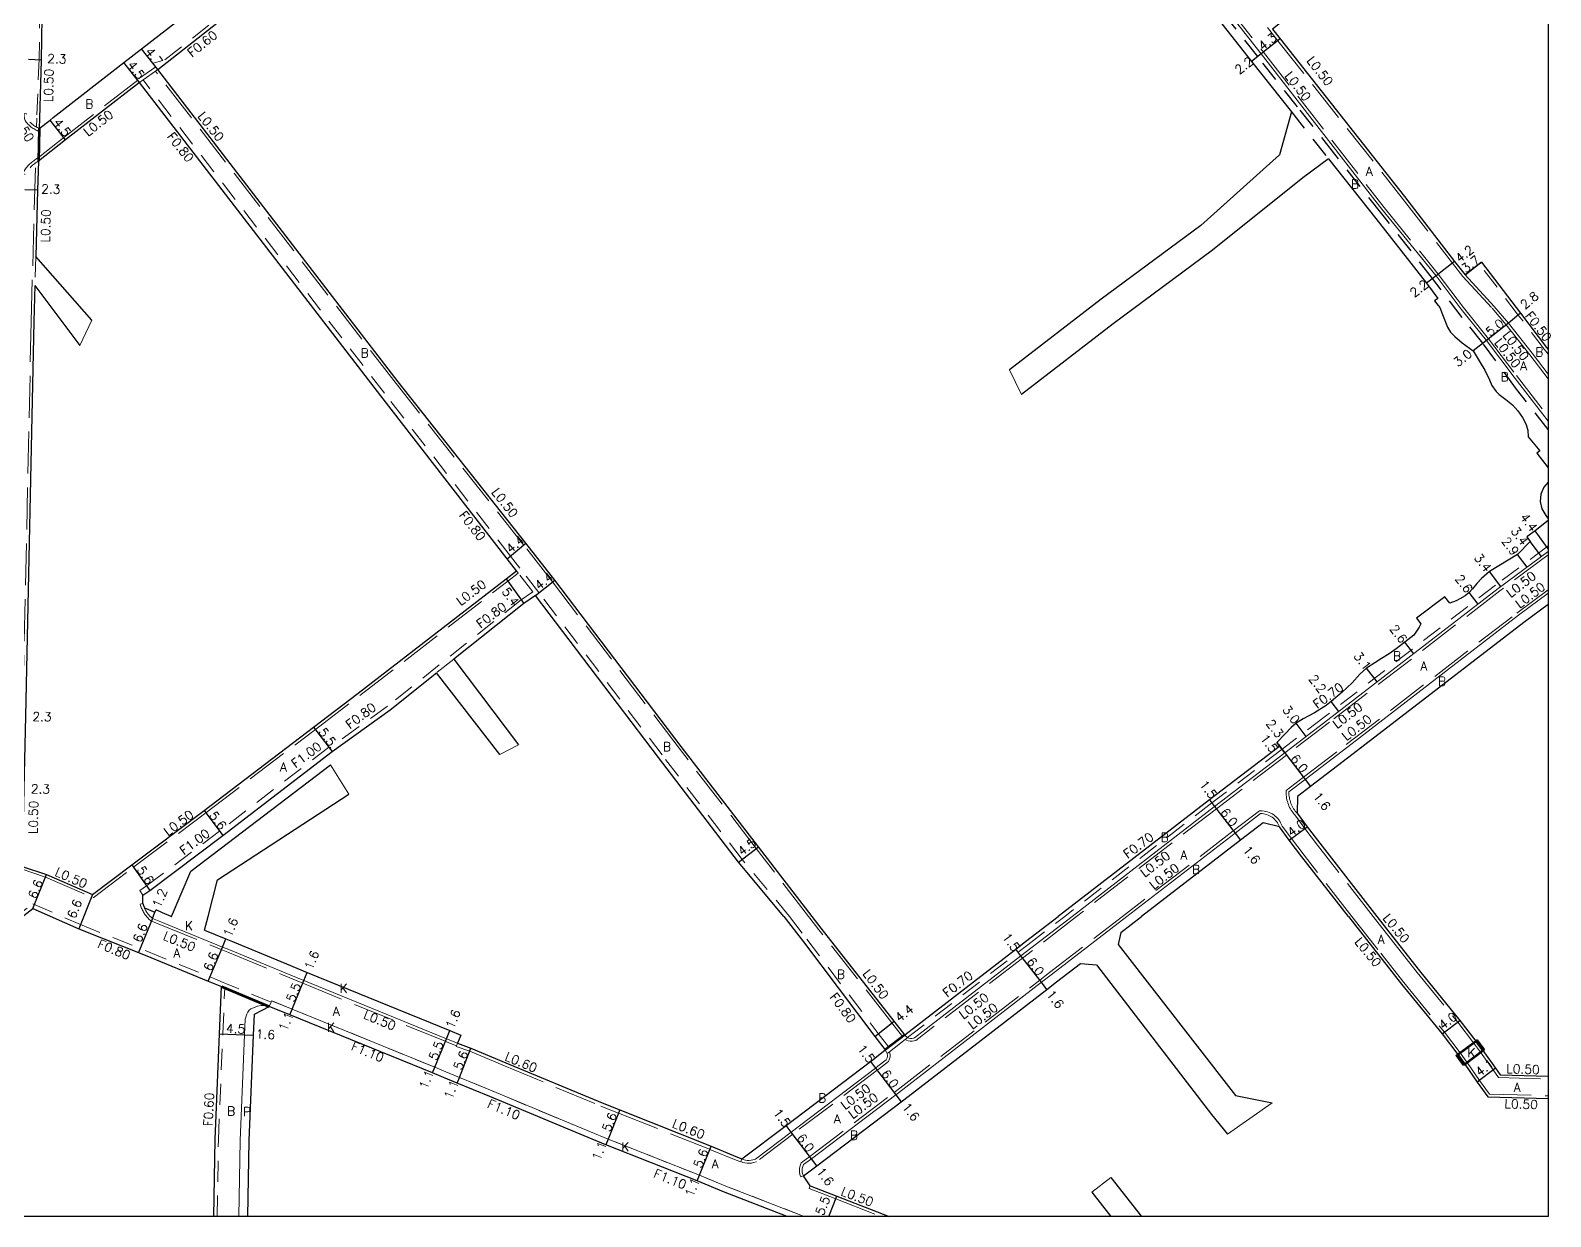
# Model space of a CAD drawing. Header units: metres. Extents: x -11200 to -10400, y -111600 to -111000.
# Drawn here: x -10671.6 to -10399.6, y -111600 to -111387.7 of the extents above; entities that cross this region are included whole.
import ezdxf

# ---------------------------------------------------------------- set-up
doc = ezdxf.new("R2010")
doc.units = ezdxf.units.M
doc.header["$LTSCALE"] = 2.5
for name, pattern in [('22320', [2.5, 1.5, -1]), ('22330', [4, 3, -1]), ('51070', [2.5, 1.5, -1])]:
    doc.linetypes.add(name, pattern=pattern)
for name, color, linetype, lineweight in [('2101000', 177, 'Continuous', 30), ('2102000', 191, 'Continuous', 30), ('2102001', 191, 'Continuous', 9), ('2203000', 5, 'Continuous', 50), ('2213000', 6, 'Continuous', 9), ('2232000', 4, '22320', 9), ('2233000', 62, '22330', 9), ('9201100', 215, 'Continuous', 30), ('9202200', 155, 'Continuous', 60), ('9203500', 155, 'Continuous', 30)]:
    doc.layers.add(name, color=color, linetype=linetype, lineweight=lineweight)
for name, color, linetype in [('5107000', 24, '51070'), ('9201500', 222, 'Continuous'), ('9202100', 82, 'Continuous'), ('9301100', 77, 'Continuous'), ('999', 7, 'Continuous')]:
    doc.layers.add(name, color=color, linetype=linetype)
doc.styles.add('Dm_Anotation', font='txt.shx', dxfattribs={"bigfont": 'pscdm.shx'})

msp = doc.modelspace()

# ---------------------------------------------------------------- linework, layer by layer
at = {"layer": '2101000'}
for points in [[(-10531.71, -111546.26), (-10541.3, -111533.8), (-10555.11, -111515.85), (-10577.74, -111486.09), (-10582.93, -111479.42), (-10605.75, -111450.57), (-10648.79, -111394.68), (-10634.35, -111383.34), (-10607.35, -111362.53), (-10586.45, -111346.22), (-10572.99, -111335.66), (-10566.36, -111330.74), (-10558.3, -111324.41), (-10530.86, -111302.72), (-10526.07, -111299.07), (-10524.01, -111301.75), (-10495.86, -111338.53), (-10493.57, -111341.29), (-10488.13, -111347.74), (-10477.13, -111362.4), (-10459.71, -111384.8), (-10453.07, -111393.22), (-10445.96, -111402.22)], [(-10403.03, -111351.27), (-10410.5, -111357.17), (-10410.32, -111357.41), (-10410.6, -111357.63), (-10420.39, -111365.23), (-10443.09, -111382.49), (-10449.34, -111387.45), (-10447.97, -111389.19), (-10425.72, -111417.38), (-10416.74, -111429.01), (-10414.88, -111431.41), (-10412.35, -111429.46), (-10411.95, -111429.15), (-10404.96, -111438.3), (-10400.3, -111444.4), (-10400, -111444.79)], [(-10669.11, -111358.55), (-10669.62, -111392.96), (-10669.93, -111403.41), (-10669.98, -111405.22), (-10668.04, -111403.71), (-10667.47, -111403.27), (-10654.83, -111393.43), (-10651.67, -111390.97), (-10643.52, -111384.62)], [(-10670.75, -111433.33), (-10670.93, -111439.79), (-10672.46, -111510.44), (-10672.73, -111523.38), (-10673.04, -111537.31), (-10668.66, -111538.75), (-10660.43, -111542.35), (-10653.4, -111537.01), (-10640.48, -111527.31), (-10620.89, -111512.38), (-10612.93, -111506.32), (-10586.47, -111485.86), (-10584.6, -111484.42), (-10586.27, -111482.28), (-10608.86, -111453.08), (-10652.07, -111396.98), (-10665.27, -111407.26), (-10670.14, -111411.05), (-10670.28, -111416.24), (-10670.61, -111428.11)], [(-10439.3, -111410.66), (-10430.86, -111421.35), (-10421.8, -111432.92), (-10419.76, -111435.63)], [(-10419.76, -111435.63), (-10420.32, -111436.05), (-10419.91, -111436.58), (-10419.41, -111437.24), (-10418.89, -111438.52), (-10417.99, -111440.76), (-10417.46, -111441.66), (-10416.73, -111442.47), (-10415.37, -111443.59), (-10413.42, -111445.02), (-10412.15, -111447.13), (-10411.36, -111448.51), (-10410.53, -111450.24), (-10410.08, -111451.23), (-10409.32, -111452.3), (-10408.8, -111452.82), (-10407.61, -111453.74), (-10406.38, -111454.69), (-10405.41, -111455.78), (-10404.62, -111456.94), (-10403.98, -111458.06), (-10403.65, -111459.22), (-10403.57, -111460.39), (-10401.52, -111462.91), (-10402.05, -111463.32), (-10400, -111465.97)], [(-10400, -111468.55), (-10400.76, -111469.42), (-10401.3, -111470.67), (-10401.42, -111472.01), (-10401.13, -111473.33), (-10400.43, -111474.49), (-10400, -111475.09)], [(-10400, -111475.39), (-10402.36, -111477.27), (-10403.8, -111478.33), (-10403.2, -111479.14), (-10405.49, -111481.46), (-10410.53, -111484.51), (-10411.94, -111485.77), (-10412.78, -111486.66), (-10413.53, -111487.63), (-10414.14, -111488.29), (-10414.88, -111488.86), (-10415.8, -111489.42), (-10416.44, -111489.78), (-10417.61, -111490.17), (-10418.5, -111489.07), (-10423.59, -111492.87), (-10422.81, -111493.88), (-10423.06, -111494.48), (-10424.05, -111495.93), (-10425.66, -111497.19), (-10427.21, -111498.38), (-10428.43, -111499.25), (-10429.82, -111500.1), (-10431.05, -111500.87), (-10432.52, -111501.8), (-10433.73, -111502.91), (-10435.1, -111504.48), (-10436.84, -111506.11), (-10438.84, -111507.82), (-10439.72, -111508.49), (-10441.8, -111509.83), (-10443.83, -111510.92), (-10445.07, -111511.69), (-10445.97, -111512.46), (-10447.08, -111513.57), (-10448.53, -111515.15), (-10448.04, -111515.79)], [(-10536.76, -111546.26), (-10544.86, -111536.55), (-10559.2, -111517.83), (-10581.21, -111488.79), (-10583.27, -111490.22), (-10595.83, -111500.21)], [(-10400, -111490.41), (-10404.34, -111493.64), (-10434.89, -111517.18), (-10442.51, -111523.02), (-10444.86, -111524.81), (-10444.92, -111527.81), (-10443.12, -111530.21), (-10440.89, -111533.18), (-10430.67, -111546.26)], [(-10651.46, -111543.95), (-10651.44, -111542.45), (-10650.19, -111541.6), (-10637.12, -111531.79), (-10617.55, -111516.76), (-10607.19, -111509.26), (-10598.93, -111502.68)], [(-10448.04, -111515.79), (-10460.6, -111525.4), (-10487.66, -111546.26)], [(-10435.74, -111546.26), (-10444.06, -111535.62), (-10446.32, -111532.61), (-10448.09, -111530.25), (-10450.99, -111529.51), (-10455.07, -111532.63), (-10472.75, -111546.26)], [(-10676.42, -111600), (-10676.25, -111593.03), (-10675.91, -111571.96), (-10675.67, -111562.86), (-10675.41, -111553.03), (-10675.4, -111548.28), (-10675.4, -111548.16), (-10671.11, -111544.87)], [(-10671.11, -111544.87), (-10662.93, -111548.46), (-10651.03, -111553.22), (-10639.76, -111557.83), (-10638.86, -111558.2), (-10637.39, -111558.81)], [(-10651.46, -111543.95), (-10651.41, -111544.12), (-10651.35, -111544.29), (-10651.28, -111544.45), (-10651.21, -111544.62), (-10651.16, -111544.74), (-10649.3, -111545.5), (-10649.09, -111545.08)], [(-10646.39, -111546.26), (-10647.92, -111545.63), (-10649.09, -111545.08)], [(-10646.39, -111546.26), (-10646.35, -111546.28)], [(-10536.76, -111546.26), (-10533.26, -111550.81), (-10520.51, -111567.73), (-10518.61, -111570.16)], [(-10515.13, -111567.47), (-10517.04, -111565.02), (-10530.09, -111548.37), (-10531.71, -111546.26)], [(-10515.13, -111567.47), (-10495.26, -111552.13), (-10493.51, -111550.77), (-10487.66, -111546.26)], [(-10476.46, -111549.12), (-10472.75, -111546.26)], [(-10435.74, -111546.26), (-10430.36, -111553.15), (-10426.24, -111558.4), (-10418.98, -111567.3), (-10416.17, -111571.01), (-10414.91, -111572.69), (-10412.7, -111575.92), (-10410.79, -111578.56), (-10400, -111578.87)], [(-10430.67, -111546.26), (-10427.21, -111550.69), (-10423.04, -111556), (-10415.8, -111564.87), (-10412.97, -111568.61), (-10411.71, -111570.29), (-10409.44, -111573.43), (-10408.6, -111574.62), (-10400, -111574.87)], [(-10640.4, -111548.71), (-10636.61, -111550.26), (-10635.41, -111550.76), (-10625.72, -111554.78), (-10622.04, -111556.28), (-10596.52, -111566.7), (-10594.57, -111567.5), (-10595.17, -111568.98), (-10592.74, -111569.85), (-10586.52, -111572.45), (-10569.27, -111579.65), (-10566.12, -111580.91), (-10549.76, -111587.41), (-10545.05, -111589.33), (-10544.25, -111589.65)], [(-10532.06, -111594.48), (-10533.25, -111592.72), (-10530.87, -111590.92), (-10515.75, -111579.44), (-10515.27, -111579.09), (-10489.7, -111559.33), (-10487.95, -111557.98), (-10483.7, -111554.7)], [(-10638.76, -111600), (-10638.53, -111586.21), (-10637.74, -111567.26), (-10637.39, -111558.81)], [(-10632.66, -111600), (-10632.44, -111586.39), (-10631.65, -111567.52), (-10631.49, -111563.76)], [(-10631.49, -111563.76), (-10628.84, -111562.36)], [(-10536.14, -111600), (-10547.56, -111595.55), (-10552.29, -111593.62), (-10568.6, -111587.13), (-10571.8, -111585.86), (-10589.37, -111578.52), (-10595.19, -111576.09), (-10597.67, -111575.09), (-10599.62, -111574.29), (-10625.14, -111563.87), (-10628.84, -111562.36)], [(-10544.25, -111589.65), (-10536.37, -111583.67), (-10521.27, -111572.21), (-10520.8, -111571.85), (-10518.61, -111570.16)], [(-10532.06, -111594.48), (-10527.29, -111596.37), (-10517.9, -111600)]]:
    msp.add_lwpolyline(points, dxfattribs=at)
at = {"layer": '2102000'}
for points in [[(-10445.96, -111402.22), (-10448.09, -111409.95), (-10462.18, -111422.57), (-10479.96, -111435.76), (-10496.36, -111448.44)], [(-10439.3, -111410.66), (-10443.92, -111414.04), (-10460.07, -111426.98), (-10477.85, -111440.16), (-10494.25, -111452.85)], [(-10660.57, -111439.53), (-10670.61, -111428.11)], [(-10670.75, -111433.33), (-10662.72, -111444.04)], [(-10595.83, -111500.21), (-10584.26, -111515.54)], [(-10587.55, -111517.27), (-10598.93, -111502.68)], [(-10646.34, -111546.26), (-10642.89, -111538.18), (-10617.9, -111519.15)], [(-10639.79, -111546.26), (-10638.1, -111539.74), (-10614.58, -111524.37)], [(-10646.35, -111546.28), (-10646.34, -111546.26)], [(-10640.4, -111548.71), (-10639.79, -111546.26)], [(-10476.46, -111549.12), (-10476.92, -111551.29), (-10455.94, -111578.3), (-10449.37, -111579.62)], [(-10483.7, -111554.7), (-10480.83, -111554.93), (-10460.26, -111581.75), (-10457.38, -111585.23)], [(-10478.28, -111592.97), (-10472.77, -111600)], [(-10481.63, -111595.6), (-10478.25, -111600)]]:
    msp.add_lwpolyline(points, dxfattribs=at)
at = {"layer": '2102001'}
for points in [[(-10660.57, -111439.53), (-10662.72, -111444.04)], [(-10494.25, -111452.85), (-10496.36, -111448.44)], [(-10587.55, -111517.27), (-10584.26, -111515.54)], [(-10617.9, -111519.15), (-10614.58, -111524.37)], [(-10457.38, -111585.23), (-10449.37, -111579.62)], [(-10481.63, -111595.6), (-10478.28, -111592.97)]]:
    msp.add_lwpolyline(points, dxfattribs=at)
at = {"layer": '2203000'}
for points in [[(-10411.71, -111570.29), (-10412.97, -111568.61), (-10412.73, -111568.43), (-10411.47, -111570.11)], [(-10415.15, -111572.87), (-10416.41, -111571.19), (-10416.17, -111571.01), (-10414.91, -111572.69)]]:
    msp.add_lwpolyline(points, close=True, dxfattribs=at)
at = {"layer": '2213000'}
for points in [[(-10400, -111457.62), (-10406.09, -111449.74), (-10411.06, -111443.16), (-10415.56, -111437.57), (-10420.06, -111431.58), (-10429.74, -111419.68), (-10451.34, -111391.85), (-10457.99, -111383.44)], [(-10669.98, -111405.22), (-10670.15, -111405.15), (-10670.32, -111405.07), (-10670.47, -111404.98), (-10670.64, -111404.89), (-10670.8, -111404.79), (-10670.95, -111404.68), (-10671.1, -111404.57), (-10671.25, -111404.45), (-10671.39, -111404.33), (-10671.52, -111404.2), (-10671.65, -111404.07)], [(-10671.64, -111412.24), (-10671.49, -111412.08), (-10671.34, -111411.93), (-10671.18, -111411.79), (-10671.02, -111411.65), (-10670.85, -111411.52), (-10670.65, -111411.37), (-10670.5, -111411.27), (-10670.32, -111411.16), (-10670.14, -111411.05)], [(-10400, -111449.19), (-10402.88, -111445.41), (-10407.13, -111440.07), (-10409.65, -111437.07), (-10414.88, -111431.41)], [(-10515.13, -111567.47), (-10514.87, -111567.78), (-10514.65, -111567.94), (-10514.61, -111567.96), (-10514.38, -111568.06), (-10514.09, -111568.11), (-10513.84, -111568.11), (-10513.57, -111568.06), (-10513.36, -111568), (-10494.34, -111553.31), (-10492.59, -111551.96), (-10485.2, -111546.26), (-10459.69, -111526.59), (-10447.13, -111516.98), (-10439.42, -111511.08), (-10408.94, -111487.59), (-10400, -111480.94)], [(-10400, -111488.42), (-10405.31, -111492.36), (-10435.85, -111515.9), (-10443.48, -111521.74), (-10446.39, -111523.97), (-10446.39, -111524.24), (-10446.38, -111524.5), (-10446.35, -111524.76), (-10446.31, -111525.02), (-10446.26, -111525.28), (-10446.19, -111525.53), (-10446.12, -111525.79), (-10446.03, -111526.03), (-10445.93, -111526.28), (-10445.82, -111526.52), (-10445.69, -111526.75), (-10445.56, -111526.98), (-10445.41, -111527.2), (-10445.26, -111527.41), (-10445.09, -111527.61), (-10444.92, -111527.81)], [(-10448.09, -111530.25), (-10448.19, -111530), (-10448.31, -111529.75), (-10448.45, -111529.51), (-10448.6, -111529.28), (-10448.78, -111529.07), (-10448.97, -111528.87), (-10449.17, -111528.68), (-10449.39, -111528.51), (-10449.62, -111528.36), (-10449.87, -111528.23), (-10450.12, -111528.11), (-10450.38, -111528.02), (-10450.65, -111527.95), (-10450.92, -111527.9), (-10451.19, -111527.87), (-10451.47, -111527.86), (-10456.04, -111531.35), (-10475.37, -111546.26), (-10488.93, -111556.72), (-10490.67, -111558.06), (-10516.27, -111577.83), (-10516.72, -111578.18), (-10531.84, -111589.65), (-10533.23, -111590.7), (-10533.37, -111591.05), (-10533.47, -111591.38), (-10533.49, -111591.71), (-10533.47, -111591.97), (-10533.4, -111592.31), (-10533.25, -111592.72)], [(-10651.16, -111544.74), (-10651.14, -111544.78), (-10651.06, -111544.94), (-10650.98, -111545.1), (-10650.9, -111545.26), (-10650.81, -111545.42), (-10650.71, -111545.57), (-10650.45, -111545.91)], [(-10650.98, -111545.1), (-10650.9, -111545.26), (-10650.81, -111545.42), (-10650.71, -111545.57), (-10650.45, -111545.91), (-10650.12, -111546.26), (-10650.05, -111546.34), (-10649.75, -111546.62), (-10648.53, -111547.11), (-10637.22, -111551.74), (-10636.07, -111552.21), (-10626.3, -111556.27), (-10622.65, -111557.76), (-10597.13, -111568.18), (-10595.17, -111568.98)], [(-10634.26, -111600), (-10634.03, -111586.35), (-10633.25, -111567.45), (-10633.13, -111564.64), (-10632.87, -111563.75), (-10632.67, -111563.39), (-10632.41, -111563.07), (-10632.1, -111562.82), (-10631.67, -111562.6), (-10630.94, -111562.34), (-10630.28, -111562.21), (-10629.8, -111562.19), (-10628.84, -111562.36), (-10628.52, -111561.63), (-10628.41, -111561.35), (-10624.72, -111562.86), (-10599.21, -111573.27), (-10597.25, -111574.07), (-10594.77, -111575.07), (-10588.95, -111577.51), (-10571.38, -111584.84), (-10568.19, -111586.11), (-10551.87, -111592.6), (-10547.14, -111594.53), (-10533.12, -111600)], [(-10518.61, -111570.16), (-10518.38, -111570.55), (-10518.28, -111570.8), (-10518.27, -111570.84), (-10518.23, -111571.09), (-10518.23, -111571.33), (-10518.3, -111571.59), (-10518.43, -111571.92), (-10519.92, -111573.07), (-10520.35, -111573.4), (-10535.46, -111584.87), (-10541.86, -111589.72), (-10542.3, -111589.85), (-10542.6, -111589.92), (-10542.97, -111589.96), (-10543.3, -111589.95), (-10543.62, -111589.9), (-10543.89, -111589.83), (-10544.25, -111589.65)]]:
    msp.add_lwpolyline(points, dxfattribs=at)
at = {"layer": '2232000'}
for points in [[(-10526.07, -111299.07), (-10526.43, -111298.59), (-10531.23, -111302.24), (-10558.67, -111323.94), (-10566.72, -111330.27), (-10573.35, -111335.18), (-10586.82, -111345.75), (-10607.72, -111362.06), (-10634.72, -111382.87), (-10649.13, -111394.19), (-10652.44, -111396.5), (-10652.37, -111396.58), (-10652.07, -111396.98), (-10651.41, -111396.52), (-10649.18, -111394.98), (-10648.79, -111394.68)], [(-10669.47, -111344.23), (-10669.52, -111352.46), (-10669.55, -111354.83), (-10669.61, -111358.54), (-10670, -111392.77), (-10670.43, -111403.39), (-10670.47, -111404.98), (-10670.32, -111405.07), (-10670.15, -111405.15), (-10669.98, -111405.22)], [(-10535.75, -111546.26), (-10544.23, -111536.06), (-10558.56, -111517.35), (-10580.58, -111488.3), (-10583.97, -111483.93), (-10585.64, -111481.79), (-10608.23, -111452.6), (-10651.41, -111396.52)], [(-10670.61, -111428.11), (-10670.75, -111433.33)], [(-10400, -111445.61), (-10400.7, -111444.7), (-10405.36, -111438.61), (-10412.35, -111429.46)], [(-10400, -111479.94), (-10400.24, -111480.12), (-10409.43, -111486.95), (-10440.07, -111510.58), (-10447.61, -111516.34), (-10460.18, -111525.96), (-10486.51, -111546.26)], [(-10581.7, -111488.16), (-10584.3, -111484.82), (-10584.6, -111484.42)], [(-10581.7, -111488.16), (-10583.75, -111489.57), (-10607.68, -111508.63), (-10618.03, -111516.12)], [(-10595.83, -111500.21), (-10598.93, -111502.68)], [(-10617.55, -111516.76), (-10618.03, -111516.12), (-10618.15, -111515.96), (-10637.73, -111531), (-10650.77, -111540.79), (-10652, -111541.62), (-10651.44, -111542.45)], [(-10675.11, -111547.05), (-10671.13, -111544)], [(-10671.13, -111544), (-10662.62, -111547.72), (-10650.72, -111552.48), (-10639.45, -111557.09), (-10638.55, -111557.46), (-10637.09, -111558.07)], [(-10535.75, -111546.26), (-10532.62, -111550.33), (-10519.87, -111567.24), (-10517.98, -111569.67)], [(-10514.61, -111567.96), (-10494.83, -111552.68), (-10493.08, -111551.33), (-10486.51, -111546.26)], [(-10638.16, -111600), (-10637.93, -111586.23), (-10637.14, -111567.29), (-10636.8, -111559.06)], [(-10628.84, -111562.36), (-10636.8, -111559.06), (-10637.39, -111558.81)], [(-10628.52, -111561.63), (-10636.46, -111558.33), (-10637.09, -111558.07)], [(-10533.12, -111600), (-10547.14, -111594.53), (-10551.87, -111592.6), (-10568.19, -111586.11), (-10571.38, -111584.84), (-10588.95, -111577.51), (-10594.77, -111575.07), (-10597.25, -111574.07), (-10599.21, -111573.27), (-10624.72, -111562.86), (-10628.41, -111561.35), (-10628.52, -111561.63), (-10628.84, -111562.36)], [(-10518.61, -111570.16), (-10517.98, -111569.67), (-10515.52, -111567.78), (-10515.13, -111567.47)], [(-10518.28, -111570.8), (-10517.87, -111570.48), (-10515.03, -111568.28), (-10514.82, -111568.12), (-10514.61, -111567.96)], [(-10518.61, -111570.16), (-10518.38, -111570.55), (-10518.28, -111570.8)]]:
    msp.add_lwpolyline(points, dxfattribs=at)
at = {"layer": '2233000'}
for points in [[(-10457.62, -111383.1), (-10450.95, -111391.54), (-10429.35, -111419.37), (-10419.67, -111431.27), (-10415.16, -111437.26), (-10410.66, -111442.86), (-10405.69, -111449.44), (-10400, -111456.8)], [(-10450.23, -111387.13), (-10448.36, -111389.5), (-10426.11, -111417.69), (-10417.13, -111429.32), (-10415.26, -111431.74), (-10410.02, -111437.4), (-10407.52, -111440.39), (-10403.27, -111445.72), (-10400, -111450.02)], [(-10532.34, -111546.26), (-10541.69, -111534.11), (-10555.51, -111516.15), (-10578.14, -111486.39), (-10583.32, -111479.73), (-10606.14, -111450.88), (-10649.18, -111394.98)], [(-10652.37, -111396.58), (-10665.58, -111406.86), (-10670.12, -111410.4), (-10670.59, -111410.73), (-10670.78, -111410.86), (-10670.97, -111410.99), (-10671.15, -111411.12), (-10671.33, -111411.27), (-10671.51, -111411.41), (-10671.68, -111411.57), (-10671.84, -111411.73), (-10672, -111411.9), (-10672.16, -111412.07), (-10672.3, -111412.25), (-10672.44, -111412.43), (-10672.58, -111412.61), (-10672.71, -111412.81), (-10672.83, -111413), (-10673, -111413.3), (-10672.61, -111413.41), (-10672.51, -111413.44)], [(-10672.2, -111402.58), (-10672.3, -111402.57), (-10672.7, -111402.56), (-10672.71, -111402.96), (-10672.63, -111403.44), (-10672.48, -111403.8), (-10672.3, -111404.09), (-10672.16, -111404.26), (-10672.02, -111404.42), (-10671.87, -111404.56), (-10671.72, -111404.7), (-10671.57, -111404.84), (-10671.41, -111404.97), (-10671.25, -111405.09), (-10671.08, -111405.2), (-10670.9, -111405.31), (-10670.72, -111405.42), (-10670.54, -111405.51), (-10670.36, -111405.6), (-10670.18, -111405.68), (-10669.98, -111405.22)], [(-10673.04, -111537.31), (-10673.24, -111537.18), (-10673.44, -111537.04), (-10673.53, -111536.97), (-10671.43, -111439.78), (-10670.65, -111411.37), (-10670.5, -111411.27), (-10670.32, -111411.16), (-10670.14, -111411.05)], [(-10400, -111481.56), (-10408.64, -111487.99), (-10439.12, -111511.48), (-10446.82, -111517.38), (-10459.38, -111526.99), (-10484.39, -111546.26)], [(-10673.23, -111537.77), (-10668.85, -111539.21), (-10660.35, -111542.92), (-10653.09, -111537.41), (-10640.18, -111527.71), (-10620.58, -111512.78), (-10612.62, -111506.72), (-10586.16, -111486.26), (-10584.3, -111484.82)], [(-10431.3, -111546.26), (-10441.29, -111533.48), (-10443.52, -111530.51), (-10445.34, -111528.09), (-10445.48, -111527.94), (-10445.66, -111527.71), (-10445.83, -111527.48), (-10445.98, -111527.24), (-10446.13, -111526.99), (-10446.26, -111526.74), (-10446.39, -111526.48), (-10446.49, -111526.21), (-10446.59, -111525.94), (-10446.67, -111525.67), (-10446.74, -111525.39), (-10446.8, -111525.11), (-10446.84, -111524.82), (-10446.87, -111524.54), (-10446.89, -111524.25), (-10446.89, -111523.73), (-10443.78, -111521.35), (-10436.15, -111515.51), (-10405.61, -111491.97), (-10400, -111487.79)], [(-10435.11, -111546.26), (-10443.67, -111535.31), (-10445.92, -111532.31), (-10447.59, -111530.08), (-10447.87, -111529.51), (-10448.02, -111529.24), (-10448.2, -111528.98), (-10448.4, -111528.74), (-10448.62, -111528.51), (-10448.85, -111528.3), (-10449.1, -111528.1), (-10449.37, -111527.93), (-10449.64, -111527.78), (-10449.93, -111527.65), (-10450.23, -111527.54), (-10450.53, -111527.46), (-10450.84, -111527.4), (-10451.16, -111527.37), (-10451.63, -111527.35), (-10456.35, -111530.96), (-10476.19, -111546.26)], [(-10651.46, -111543.95), (-10651.94, -111544.1), (-10651.88, -111544.28), (-10651.81, -111544.46), (-10651.74, -111544.64), (-10651.67, -111544.82), (-10651.59, -111544.99), (-10651.51, -111545.16), (-10651.42, -111545.34), (-10651.33, -111545.5), (-10651.24, -111545.67), (-10651.13, -111545.86), (-10650.82, -111546.24), (-10650.81, -111546.26)], [(-10650.81, -111546.26), (-10650.49, -111546.59), (-10650.41, -111546.69), (-10650.02, -111547.04), (-10648.72, -111547.58), (-10637.41, -111552.2), (-10636.26, -111552.67), (-10626.49, -111556.73), (-10622.83, -111558.23), (-10597.32, -111568.64), (-10595.36, -111569.44)], [(-10533.72, -111592.89), (-10533.88, -111592.44), (-10533.96, -111592.04), (-10533.99, -111591.72), (-10533.96, -111591.3), (-10533.85, -111590.89), (-10533.64, -111590.39), (-10532.14, -111589.25), (-10517.03, -111577.78), (-10516.57, -111577.43), (-10490.98, -111557.67), (-10489.24, -111556.32), (-10476.19, -111546.26)], [(-10515.52, -111567.78), (-10517.43, -111565.33), (-10530.48, -111548.67), (-10532.11, -111546.57), (-10532.34, -111546.26)], [(-10484.39, -111546.26), (-10492.29, -111552.36), (-10494.04, -111553.71), (-10513.13, -111568.46), (-10513.45, -111568.54), (-10513.79, -111568.61), (-10514.14, -111568.61), (-10514.53, -111568.54), (-10514.81, -111568.42), (-10514.91, -111568.38), (-10515.03, -111568.28)], [(-10435.11, -111546.26), (-10429.97, -111552.84), (-10425.85, -111558.09), (-10418.58, -111566.99), (-10415.77, -111570.71), (-10414.5, -111572.4), (-10412.3, -111575.62)], [(-10431.3, -111546.26), (-10427.6, -111551), (-10423.43, -111556.31), (-10416.2, -111565.18), (-10413.37, -111568.91), (-10412.11, -111570.58), (-10409.85, -111573.72), (-10409.84, -111573.73)], [(-10595.4, -111569.53), (-10595.36, -111569.44), (-10595.17, -111568.98)], [(-10595.4, -111569.53), (-10592.95, -111570.41), (-10586.76, -111573.01), (-10569.5, -111580.21), (-10566.35, -111581.46), (-10549.98, -111587.97), (-10545.27, -111589.89), (-10544.47, -111590.21)], [(-10517.87, -111570.48), (-10517.78, -111570.72), (-10517.73, -111571.05), (-10517.73, -111571.4), (-10517.83, -111571.74), (-10518.01, -111572.23), (-10519.62, -111573.47), (-10520.05, -111573.8), (-10535.16, -111585.26), (-10541.63, -111590.18), (-10542.17, -111590.34), (-10542.52, -111590.41), (-10542.95, -111590.46), (-10543.34, -111590.45), (-10543.73, -111590.39), (-10544.07, -111590.3), (-10544.43, -111590.12)], [(-10409.84, -111573.73), (-10408.87, -111575.12), (-10400, -111575.37)], [(-10412.3, -111575.62), (-10412.29, -111575.64), (-10410.53, -111578.07), (-10400, -111578.37)], [(-10544.47, -111590.21), (-10544.43, -111590.12), (-10544.25, -111589.65)], [(-10533.72, -111592.89), (-10533.25, -111592.72)], [(-10532.25, -111594.94), (-10532.06, -111594.48)], [(-10532.25, -111594.94), (-10527.47, -111596.84), (-10519.29, -111600)]]:
    msp.add_lwpolyline(points, dxfattribs=at)
at = {"layer": '5107000'}
for points in [[(-10400, -111459.09), (-10405.66, -111451.88), (-10411.68, -111443.67), (-10415.4, -111439.07), (-10420.69, -111432.07), (-10429.76, -111420.49), (-10438.2, -111409.79), (-10444.87, -111401.35), (-10451.97, -111392.35), (-10458.64, -111383.9), (-10476.03, -111361.54), (-10487.04, -111346.86), (-10492.5, -111340.39), (-10494.77, -111337.66), (-10522.9, -111300.9), (-10524.75, -111298.48), (-10524.95, -111298.22), (-10527.25, -111294.65), (-10527.95, -111293.57), (-10527.97, -111293.58), (-10529.21, -111294.11), (-10529.03, -111294.34), (-10526.43, -111298.59), (-10526.07, -111299.07)], [(-10445.96, -111402.22), (-10439.3, -111410.66)]]:
    msp.add_lwpolyline(points, dxfattribs=at)
at = {"layer": '9201100'}
for points in [[(-10447.97, -111389.19), (-10451.34, -111391.85)], [(-10669.62, -111392.96), (-10671.92, -111392.89)], [(-10648.79, -111394.68), (-10651.67, -111390.97)], [(-10451.34, -111391.85), (-10453.07, -111393.22)], [(-10652.07, -111396.98), (-10654.83, -111393.43)], [(-10665.27, -111407.26), (-10668.04, -111403.71)], [(-10670.28, -111416.24), (-10672.58, -111416.18)], [(-10416.74, -111429.01), (-10420.06, -111431.58)], [(-10411.95, -111429.15), (-10414.88, -111431.41)], [(-10420.06, -111431.58), (-10421.8, -111432.92)], [(-10404.96, -111438.3), (-10407.13, -111440.07)], [(-10407.13, -111440.07), (-10411.06, -111443.16)], [(-10400, -111480.44), (-10402.36, -111477.27)], [(-10586.27, -111482.28), (-10582.93, -111479.42)], [(-10586.47, -111485.86), (-10583.27, -111490.22)], [(-10581.21, -111488.79), (-10577.74, -111486.09)], [(-10620.89, -111512.38), (-10617.55, -111516.76)], [(-10448.04, -111515.79), (-10447.13, -111516.98)], [(-10447.13, -111516.98), (-10443.48, -111521.74)], [(-10443.48, -111521.74), (-10442.51, -111523.02)], [(-10460.6, -111525.4), (-10459.69, -111526.59)], [(-10640.48, -111527.31), (-10637.12, -111531.79)], [(-10459.69, -111526.59), (-10456.04, -111531.35)], [(-10456.04, -111531.35), (-10455.07, -111532.63)], [(-10446.32, -111532.61), (-10443.12, -111530.21)], [(-10544.86, -111536.55), (-10541.3, -111533.8)], [(-10653.4, -111537.01), (-10650.19, -111541.6)], [(-10671.11, -111544.87), (-10668.66, -111538.75)], [(-10660.43, -111542.35), (-10662.93, -111548.46)], [(-10637.22, -111551.74), (-10636.61, -111550.26)], [(-10639.76, -111557.83), (-10637.22, -111551.74)], [(-10494.34, -111553.31), (-10495.26, -111552.13)], [(-10490.67, -111558.06), (-10494.34, -111553.31)], [(-10622.65, -111557.76), (-10622.04, -111556.28)], [(-10624.72, -111562.86), (-10622.65, -111557.76)], [(-10489.7, -111559.33), (-10490.67, -111558.06)], [(-10625.14, -111563.87), (-10624.72, -111562.86)], [(-10597.13, -111568.18), (-10596.52, -111566.7)], [(-10520.51, -111567.73), (-10517.04, -111565.02)], [(-10418.98, -111567.3), (-10415.8, -111564.87)], [(-10637.74, -111567.26), (-10633.25, -111567.45)], [(-10633.25, -111567.45), (-10631.65, -111567.52)], [(-10599.21, -111573.27), (-10597.13, -111568.18)], [(-10594.77, -111575.07), (-10592.74, -111569.85)], [(-10521.27, -111572.21), (-10520.35, -111573.4)], [(-10599.62, -111574.29), (-10599.21, -111573.27)], [(-10595.19, -111576.09), (-10594.77, -111575.07)], [(-10520.35, -111573.4), (-10516.72, -111578.18)], [(-10409.44, -111573.43), (-10412.7, -111575.92)], [(-10516.72, -111578.18), (-10515.75, -111579.44)], [(-10566.12, -111580.91), (-10568.19, -111586.11)], [(-10568.19, -111586.11), (-10568.6, -111587.13)], [(-10535.46, -111584.87), (-10536.37, -111583.67)], [(-10531.84, -111589.65), (-10535.46, -111584.87)], [(-10551.87, -111592.6), (-10549.76, -111587.41)], [(-10530.87, -111590.92), (-10531.84, -111589.65)], [(-10552.29, -111593.62), (-10551.87, -111592.6)], [(-10528.73, -111600), (-10527.29, -111596.37)]]:
    msp.add_lwpolyline(points, dxfattribs=at)
at = {"layer": '9201100', "flags": 128}
for points in [[(-10411.06, -111443.16), (-10413.42, -111445.02)], [(-10401.2, -111481.83), (-10403.2, -111479.14)], [(-10403.79, -111483.76), (-10405.49, -111481.46)], [(-10408.45, -111487.22), (-10410.53, -111484.51)], [(-10412.54, -111490.36), (-10414.14, -111488.29)], [(-10424.07, -111499.25), (-10425.66, -111497.19)], [(-10430.61, -111504.29), (-10432.52, -111501.8)], [(-10437.47, -111509.58), (-10438.84, -111507.82)], [(-10443.28, -111514.03), (-10445.07, -111511.69)], [(-10447.13, -111516.98), (-10448.53, -111515.15)], [(-10649.75, -111546.62), (-10652.2, -111552.75)], [(-10649.75, -111546.62), (-10649.3, -111545.5)]]:
    msp.add_lwpolyline(points, dxfattribs=at)
at = {"layer": '9202200'}
for points in [[(-10669.98, -111405.22), (-10670.14, -111411.05)], [(-10637.39, -111558.81), (-10628.84, -111562.36)], [(-10515.13, -111567.47), (-10518.61, -111570.16)], [(-10416.17, -111571.01), (-10412.97, -111568.61)], [(-10414.91, -111572.69), (-10411.71, -111570.29)]]:
    msp.add_lwpolyline(points, dxfattribs=at)
at = {"layer": '9301100'}
msp.add_lwpolyline([(-10414.91, -111572.69), (-10416.17, -111571.01), (-10412.97, -111568.61), (-10411.71, -111570.29)], close=True, dxfattribs=at)
at = {"layer": '999'}
msp.add_lwpolyline([(-11200, -111000), (-10400, -111000), (-10400, -111600), (-11200, -111600)], close=True, dxfattribs=at)

# ---------------------------------------------------------------- texts
at = {"layer": '9201500', "style": 'Dm_Anotation'}
for s, rotation, p in [('4.3', 38.2848, (-10451.08, -111391.36)), ('2.3', 358.3148, (-10668.57, -111393.49)), ('4.7', 307.8879, (-10651.14, -111391.5)), ('2.2', 38.2855, (-10455.28, -111395.62)), ('4.5', 307.884, (-10654.35, -111393.88)), ('4.5', 307.8975, (-10667.56, -111404.16)), ('2.3', 358.4334, (-10669.65, -111416.83)), ('4.2', 37.674, (-10415.85, -111429.34)), ('3.7', 37.6837, (-10414.74, -111431.18)), ('2.2', 37.6739, (-10423.98, -111435.52)), ('2.8', 39.1524, (-10404.18, -111437.67)), ('5.0', 38.1942, (-10410.41, -111442.53)), ('3.0', 38.1961, (-10416.16, -111447.97)), ('4.4', 306.6248, (-10405.13, -111474.81)), ('3.4', 306.6301, (-10406.77, -111477.27)), ('4.4', 40.4486, (-10585.63, -111481.35)), ('2.9', 306.6301, (-10408.44, -111479.08)), ('3.4', 307.6247, (-10413.37, -111482.07)), ('4.4', 37.859, (-10580.56, -111487.91)), ('2.6', 307.6247, (-10416.78, -111485.83)), ('5.4', 306.3024, (-10587.32, -111488.12)), ('2.6', 307.6247, (-10428.47, -111494.81)), ('3.1', 307.6247, (-10434.91, -111499.67)), ('2.2', 307.6247, (-10442.93, -111503.75)), ('2.3', 358.5951, (-10671.23, -111511.27)), ('3.0', 307.4242, (-10447.66, -111509.27)), ('5.5', 307.3026, (-10620.11, -111513.24)), ('2.3', 307.4199, (-10450.58, -111511.76)), ('1.5', 307.421, (-10451.61, -111514.41)), ('6.0', 307.4244, (-10446.2, -111518.03)), ('2.3', 358.5951, (-10671.5, -111524.21)), ('1.5', 307.6354, (-10462.48, -111522.66)), ('1.6', 307.4206, (-10442.17, -111524.77)), ('5.6', 306.9025, (-10639.68, -111528.21)), ('6.0', 307.4248, (-10458.76, -111527.64)), ('4.0', 36.898, (-10445.95, -111532.09)), ('4.5', 37.5773, (-10544.26, -111535.51)), ('1.6', 307.4217, (-10454.73, -111534.38)), ('5.6', 304.9328, (-10652.63, -111537.94)), ('6.6', 68.1628, (-10670.57, -111543.26)), ('1.2', 67.8879, (-10648.32, -111544.86)), ('6.6', 67.7826, (-10663.58, -111546.81)), ('6.6', 68.1941, (-10651.8, -111551.08)), ('1.6', 67.4456, (-10635.66, -111550.11)), ('1.5', 307.6866, (-10497.78, -111550)), ('6.6', 67.4455, (-10639.2, -111556.22)), ('1.6', 67.7944, (-10621.15, -111555.97)), ('6.0', 307.6875, (-10493.41, -111554.36)), ('5.5', 67.7954, (-10624.38, -111561.75)), ('1.6', 307.6786, (-10489.87, -111560.23)), ('1.1', 67.7938, (-10625.73, -111566.98)), ('1.6', 67.7946, (-10595.85, -111566.52)), ('4.4', 37.9902, (-10516.08, -111565.28)), ('4.0', 37.4935, (-10418.82, -111566.61)), ('4.5', 357.6165, (-10636.59, -111567.09)), ('1.6', 357.6165, (-10631.26, -111568.1)), ('5.5', 67.7946, (-10598.87, -111572.17)), ('1.5', 307.6876, (-10523.71, -111569.97)), ('5.6', 68.6649, (-10594.43, -111573.92)), ('4.1', 37.4946, (-10412.26, -111575.02)), ('1.1', 67.7946, (-10600.62, -111577.33)), ('6.0', 307.1937, (-10519.43, -111574.45)), ('1.1', 67.9953, (-10596.16, -111579.14)), ('1.6', 307.6826, (-10515.71, -111580.39)), ('5.6', 68.3194, (-10567.84, -111584.96)), ('1.5', 307.1951, (-10538.76, -111581.43)), ('6.0', 307.1947, (-10534.54, -111585.92)), ('1.1', 68.3154, (-10569.68, -111590.09)), ('5.6', 67.8316, (-10551.51, -111591.45)), ('1.6', 307.1929, (-10531.04, -111591.94)), ('1.1', 67.8344, (-10553.04, -111596.65)), ('5.5', 68.3313, (-10529.69, -111599.94))]:
    msp.add_text(s, height=1.6, rotation=rotation, dxfattribs=at).set_placement(p)
at = {"layer": '9202100', "style": 'Dm_Anotation'}
for s, p in [('B', (-10661.76, -111401.64)), ('A', (-10432.63, -111413.67)), ('B', (-10435.29, -111415.97)), ('B', (-10612.49, -111446.2)), ('B', (-10402.29, -111446.03)), ('A', (-10405.01, -111448.51)), ('B', (-10408.51, -111450.48)), ('B', (-10427.76, -111500.44)), ('A', (-10422.88, -111502.26)), ('B', (-10419.71, -111504.99)), ('B', (-10558.41, -111516.68)), ('A', (-10626.93, -111520.34)), ('B', (-10469.36, -111532.91)), ('A', (-10465.82, -111536.09)), ('B', (-10463.72, -111538.67)), ('K', (-10643.92, -111548.74)), ('A', (-10430.49, -111551.18)), ('A', (-10645.99, -111553.59)), ('B', (-10527.28, -111557.42)), ('K', (-10616.27, -111559.95)), ('A', (-10617.46, -111564.04)), ('K', (-10618.52, -111566.94)), ('K', (-10414.45, -111571.44)), ('B', (-10530.62, -111579.56)), ('A', (-10406.16, -111577.66)), ('B', (-10636.37, -111581.91)), ('P', (-10633.54, -111582.02)), ('A', (-10527.81, -111583.3)), ('B', (-10524.94, -111586.24)), ('K', (-10565.85, -111588.31)), ('A', (-10549.67, -111591.35))]:
    msp.add_text(s, height=1.6, dxfattribs=at).set_placement(p)
at = {"layer": '9203500', "style": 'Dm_Anotation'}
for s, rotation, p in [('F0.60', 38.1383, (-10642.69, -111392.54)), ('L0.50', 308.2836, (-10443.32, -111393.08)), ('L0.50', 88.7612, (-10667.56, -111400.52)), ('L0.50', 307.8206, (-10447.25, -111395.8)), ('L0.50', 302.212, (-10675.34, -111402.76)), ('L0.50', 38.1383, (-10661.29, -111406.72)), ('L0.50', 308.3311, (-10641.75, -111403.01)), ('F0.80', 308.329, (-10647.21, -111406.7)), ('L0.50', 88.7612, (-10668.1, -111425.66)), ('F0.50', 307.6788, (-10404.22, -111438.76)), ('L0.50', 307.6788, (-10408.22, -111442.24)), ('L0.50', 307.6788, (-10409.71, -111443.55)), ('L0.50', 308.3311, (-10589.15, -111470.36)), ('F0.80', 308.329, (-10594.99, -111474.48)), ('L0.50', 37.6247, (-10406.72, -111489.27)), ('L0.50', 36.9041, (-10594.61, -111490.72)), ('L0.50', 37.626, (-10405.09, -111491.21)), ('F0.80', 36.8925, (-10591.03, -111494.77)), ('F0.70', 36.6235, (-10441.3, -111509.17)), ('F0.80', 36.8925, (-10614.38, -111512.79)), ('L0.50', 37.6247, (-10437.77, -111512.72)), ('L0.50', 37.626, (-10436.14, -111514.91)), ('F1.00', 36.8925, (-10624.14, -111519.79)), ('L0.50', 88.7612, (-10670.3, -111531.54)), ('L0.50', 36.9041, (-10646.94, -111531.96)), ('F1.00', 36.8925, (-10644.11, -111535.35)), ('F0.70', 36.6235, (-10475.26, -111535.99)), ('L0.50', 37.6353, (-10472.2, -111539.34)), ('L0.50', 37.6372, (-10470.57, -111541.54)), ('L0.50', 336.3494, (-10667.32, -111538.89)), ('L0.50', 309.2001, (-10429.69, -111546.58)), ('F0.80', 337.7652, (-10659.69, -111551.81)), ('L0.50', 337.7647, (-10647.97, -111550.36)), ('L0.50', 309.2001, (-10434.74, -111550.86)), ('L0.50', 307.0004, (-10522.76, -111556.53)), ('F0.70', 37.6785, (-10507.54, -111560.85)), ('F0.80', 307.0004, (-10528.65, -111560.71)), ('L0.50', 37.6785, (-10504.64, -111564.74)), ('L0.50', 337.7946, (-10612.12, -111564.45)), ('L0.50', 37.6785, (-10503.03, -111566.54)), ('F1.10', 337.7946, (-10614.32, -111570.12)), ('L0.60', 337.345, (-10586.83, -111571.95)), ('L0.50', 358.3614, (-10407.52, -111574.32)), ('F0.60', 87.6167, (-10638.99, -111583.87)), ('L0.50', 37.1967, (-10525.82, -111580.95)), ('L0.50', 37.1967, (-10524.47, -111582.58)), ('F1.10', 337.3422, (-10589.95, -111580.41)), ('L0.50', 358.3615, (-10407.84, -111580.58)), ('L0.60', 338.3161, (-10556.85, -111583.96)), ('F1.10', 338.3161, (-10560.21, -111592.91)), ('L0.50', 338.8605, (-10526.69, -111596.1))]:
    msp.add_text(s, height=1.6, rotation=rotation, dxfattribs=at).set_placement(p)

doc.saveas('drawing.dxf')
